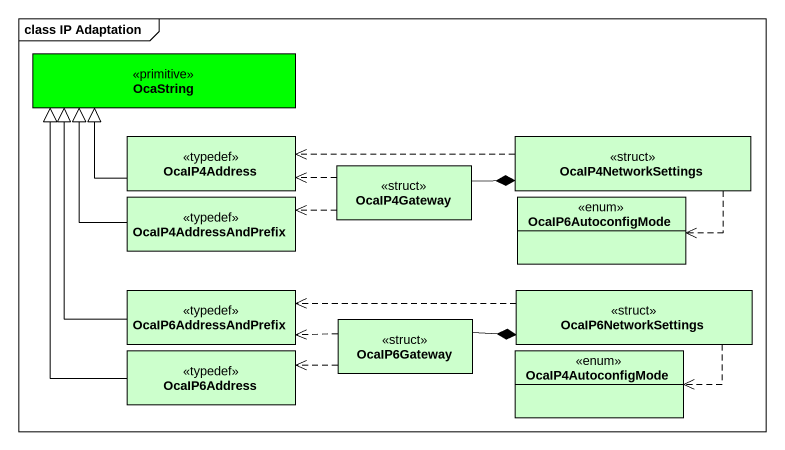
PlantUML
@startuml
mainframe class IP Adaptation
hide circle
hide empty members
class OcaString <<primitive>> #00FF00
class OcaIP4Address <<typedef>> #CCFFCC
class OcaIP4NetworkSettings <<struct>> #CCFFCC
class OcaIP4Gateway <<struct>> #CCFFCC
class OcaIP4AddressAndPrefix <<typedef>> #CCFFCC
class OcaIP6AutoconfigMode <<enum>> #CCFFCC
class OcaIP6AddressAndPrefix <<typedef>> #CCFFCC
class OcaIP6NetworkSettings <<struct>> #CCFFCC
class OcaIP6Gateway <<struct>> #CCFFCC
class OcaIP6Address <<typedef>> #CCFFCC
class OcaIP4AutoconfigMode <<enum>> #CCFFCC
OcaIP4Address -up-|> OcaString
OcaIP4NetworkSettings .left.> OcaIP4Address
OcaIP4NetworkSettings ..> OcaIP6AutoconfigMode
OcaIP4Gateway .left.> OcaIP4Address
OcaIP4Gateway -right-* OcaIP4NetworkSettings
OcaIP4Gateway .left.> OcaIP4AddressAndPrefix
OcaIP4AddressAndPrefix -up-|> OcaString
OcaIP6AddressAndPrefix -up-|> OcaString
OcaIP6NetworkSettings .left.> OcaIP6AddressAndPrefix
OcaIP6NetworkSettings ..> OcaIP4AutoconfigMode
OcaIP6Gateway .left.> OcaIP6AddressAndPrefix
OcaIP6Gateway -right-* OcaIP6NetworkSettings
OcaIP6Gateway .left.> OcaIP6Address
OcaIP6Address -up-|> OcaString
@enduml
